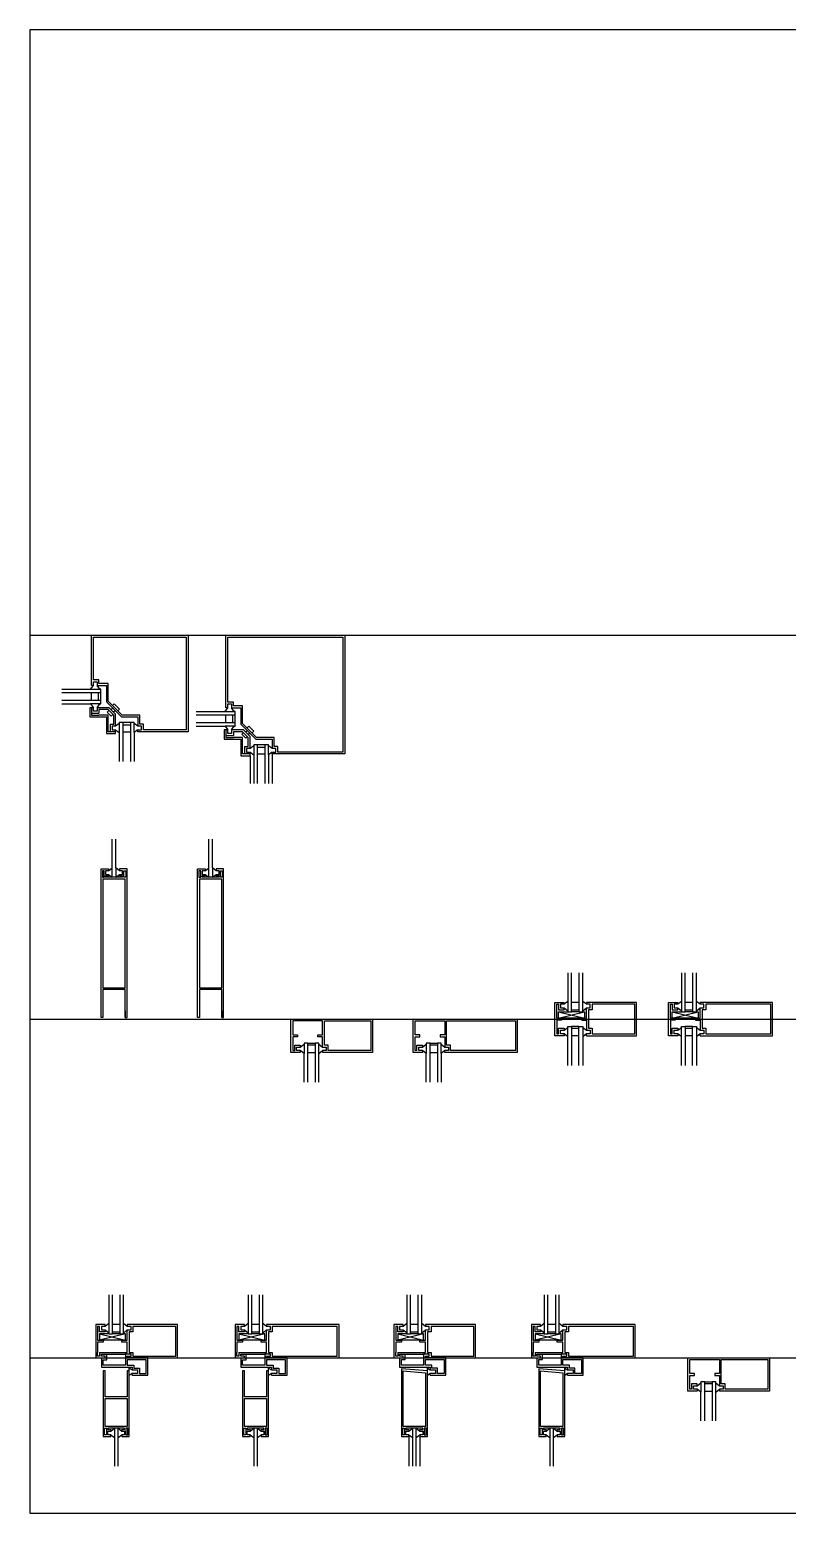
# Model space of a CAD drawing. Header units: inches. Extents: x 0 to 100, y 0 to 100.
# Drawn here: x 0 to 51.1, y 0 to 100 of the extents above; entities that cross this region are included whole.
import ezdxf

# ---------------------------------------------------------------- set-up
doc = ezdxf.new("R2010")
doc.units = ezdxf.units.IN
doc.header["$MEASUREMENT"] = 0
for name, color, linetype in [('FINE', 70, 'Continuous'), ('MED', 32, 'Continuous'), ('THIN', 151, 'Continuous')]:
    doc.layers.add(name, color=color, linetype=linetype)

# ---------------------------------------------------------------- blocks, each defined once
blk = doc.blocks.new('AecDtl_8412AH1')
at = {"layer": 'FINE'}
for p, q in [((0.25, 1.62), (2, 1.19)), ((2, 1.62), (0.25, 1.19))]:
    blk.add_line(p, q, dxfattribs=at)
at = {"layer": 'FINE', "linetype": 'Continuous'}
for p, q in [((1.12, 1.75), (1.62, 1.75)), ((1.62, 1.62), (1.12, 1.62)), ((2.44, -1.16), (2.44, -1.06))]:
    blk.add_line(p, q, dxfattribs=at)
for points in [[(1.12, 2.25), (1.12, 4.25)], [(1.62, 4.25), (1.62, 2.25)], [(0.87, 2.31), (0.87, 1.62), (1.12, 1.62), (1.12, 2.25)], [(1.62, 2.25), (1.12, 2.25)], [(1.62, 2.25), (1.62, 1.62), (1.87, 1.62), (1.87, 2.31)], [(0.25, 0.37), (2.12, 0.37), (2.12, 1.06), (1.75, 1.06), (1.75, 1.19), (0.5, 1.19), (0.5, 1.06), (0.12, 1.06), (0.12, 0.37)], [(1.75, 1.19), (2, 1.19), (2, 1.62), (1.88, 1.62)], [(2, 1.19), (2.12, 1.19), (2.12, 1.88)], [(0.37, 0), (0.62, 0), (0.62, 0.12), (0.37, 0.12), (0.37, 0.25), (0.75, 0.25)], [(3.5, 0), (2.12, 0), (2.12, 0.12), (2.38, 0.12), (2.38, 0.25), (2, 0.25)], [(2.25, -0.62), (2.44, -0.62), (2.44, -0.81)], [(2.25, -0.88), (2.25, -0.69), (2.44, -0.81), (2.81, -0.81), (2.81, -1.06), (2.44, -1.06), (2.25, -1.19)]]:
    blk.add_lwpolyline(points, dxfattribs=at)
at = {"layer": 'FINE'}
for points in [[(0.62, 1.88), (0.62, 1.75), (0.25, 1.75), (0.25, 2.12), (0.12, 2.12), (0.12, 1.19), (0.25, 1.19)], [(0.62, 2.12), (0.37, 2.12), (0.37, 1.88), (0.62, 1.88), (0.88, 1.69)], [(1.88, 1.69), (2.12, 1.88), (2.38, 1.88), (2.38, 2.12), (2.12, 2.12)], [(0.88, 1.62), (0.25, 1.62), (0.25, 1.19), (0.5, 1.19)], [(0.25, 0.37), (0.25, 0.12), (0.12, 0.12), (0.12, 0.37)], [(1.94, -4.84), (1.94, -4.75), (0.81, -4.75), (0.81, -4.84)], [(1, -5.19), (0.81, -5.19), (0.81, -4.94), (1, -4.94), (1.25, -4.75)], [(0.81, -4.84), (1, -4.84), (1, -4.94)], [(1.5, -5.38), (1.5, -4.75), (1.25, -4.75), (1.25, -5.38)], [(1.5, -4.75), (1.75, -4.94), (1.94, -4.94), (1.94, -5.19), (1.75, -5.19)], [(1.75, -4.94), (1.75, -4.84), (1.94, -4.84)]]:
    blk.add_lwpolyline(points, dxfattribs=at)
for points in [[(2.5, 2.12), (2.5, 1.75), (2.25, 1.75), (2.25, 0.37), (2.5, 0.37), (2.5, 0.12), (5.38, 0.12), (5.38, 2.12)], [(2.12, -2.75), (2.12, -4.62), (0.62, -4.62), (0.62, -2.75)], [(0.59, -4.75), (0.72, -4.75), (0.72, -5.19), (0.59, -5.19)], [(2.16, -4.75), (2.03, -4.75), (2.03, -5.19), (2.16, -5.19)]]:
    blk.add_lwpolyline(points, close=True, dxfattribs=at)
at = {"layer": 'FINE', "linetype": 'Continuous'}
for points in [[(0.5, -0.13), (0.75, -0.13), (0.75, 0.25), (2, 0.25), (2, -0.5), (0.5, -0.5)], [(2.12, -0.13), (2.12, -0.5), (2.56, -0.5), (2.56, -0.69), (2.94, -0.69), (2.94, -1.06), (3.38, -1.06), (3.38, -0.13)]]:
    blk.add_lwpolyline(points, close=True, dxfattribs=at)
at = {"layer": 'MED', "linetype": 'Continuous'}
for p, q in [((0.87, 4.25), (0.87, 2.31)), ((1.87, 2.31), (1.87, 4.25)), ((0.87, 2.31), (0.62, 2.12)), ((0.62, 2.12), (0.62, 2.25)), ((2.12, 2.12), (1.87, 2.31)), ((2.12, 2.25), (2.12, 2.12))]:
    blk.add_line(p, q, dxfattribs=at)
for points in [[(0.62, 2.25), (0, 2.25), (0, 0), (0.37, 0), (0.37, -0.62), (2.25, -0.62)], [(2.44, -1.16), (3.5, -1.16), (3.5, 0), (5.5, 0), (5.5, 2.25), (2.12, 2.25)]]:
    blk.add_lwpolyline(points, dxfattribs=at)
at = {"layer": 'MED'}
blk.add_lwpolyline([(1.5, -7.31), (1.5, -5.38), (1.75, -5.19), (1.75, -5.31), (2.25, -5.31), (2.25, -0.88), (2.12, -0.88), (2.12, -2.62), (0.62, -2.62), (0.62, -0.88), (0.5, -0.88), (0.5, -5.31), (1, -5.31), (1, -5.19), (1.25, -5.38), (1.25, -7.31)], dxfattribs=at)
blk = doc.blocks.new('AecDtl_8412AH2')
at = {"layer": 'FINE'}
for p, q in [((0.25, 1.62), (2, 1.19)), ((2, 1.62), (0.25, 1.19))]:
    blk.add_line(p, q, dxfattribs=at)
at = {"layer": 'FINE', "linetype": 'Continuous'}
for p, q in [((1.12, 1.75), (1.62, 1.75)), ((1.62, 1.62), (1.12, 1.62)), ((2.44, -1.16), (2.44, -1.06))]:
    blk.add_line(p, q, dxfattribs=at)
for points in [[(1.12, 2.25), (1.12, 4.25)], [(1.62, 4.25), (1.62, 2.25)], [(0.87, 2.31), (0.87, 1.62), (1.12, 1.62), (1.12, 2.25)], [(1.62, 2.25), (1.12, 2.25)], [(1.62, 2.25), (1.62, 1.62), (1.87, 1.62), (1.87, 2.31)], [(0.25, 0.37), (2.12, 0.37), (2.12, 1.06), (1.75, 1.06), (1.75, 1.19), (0.5, 1.19), (0.5, 1.06), (0.12, 1.06), (0.12, 0.37)], [(1.75, 1.19), (2, 1.19), (2, 1.62), (1.88, 1.62)], [(2, 1.19), (2.12, 1.19), (2.12, 1.88)], [(0.37, 0), (0.62, 0), (0.62, 0.12), (0.37, 0.12), (0.37, 0.25), (0.75, 0.25)], [(3.5, 0), (2.12, 0), (2.12, 0.12), (2.38, 0.12), (2.38, 0.25), (2, 0.25)], [(2.25, -0.62), (2.44, -0.62), (2.44, -0.81)], [(2.25, -0.88), (2.25, -0.69), (2.44, -0.81), (2.81, -0.81), (2.81, -1.06), (2.44, -1.06), (2.25, -1.19)]]:
    blk.add_lwpolyline(points, dxfattribs=at)
at = {"layer": 'FINE'}
for points in [[(0.62, 1.88), (0.62, 1.75), (0.25, 1.75), (0.25, 2.12), (0.12, 2.12), (0.12, 1.19), (0.25, 1.19)], [(0.62, 2.12), (0.37, 2.12), (0.37, 1.88), (0.62, 1.88), (0.88, 1.69)], [(1.88, 1.69), (2.12, 1.88), (2.38, 1.88), (2.38, 2.12), (2.12, 2.12)], [(0.88, 1.62), (0.25, 1.62), (0.25, 1.19), (0.5, 1.19)], [(0.25, 0.37), (0.25, 0.12), (0.12, 0.12), (0.12, 0.37)], [(1, -5.19), (0.81, -5.19), (0.81, -4.94), (1, -4.94), (1.25, -4.75)], [(1.25, -4.75), (0.81, -4.75), (0.81, -4.84)], [(0.81, -4.84), (1, -4.84), (1, -4.94)], [(1.5, -5.38), (1.5, -4.75), (1.25, -4.75), (1.25, -5.38)], [(1.5, -4.75), (1.75, -4.94), (1.94, -4.94), (1.94, -5.19), (1.75, -5.19)], [(1.94, -4.84), (1.94, -4.75), (1.5, -4.75)], [(1.75, -4.94), (1.75, -4.84), (1.94, -4.84)]]:
    blk.add_lwpolyline(points, dxfattribs=at)
for points in [[(2.5, 2.12), (2.5, 1.75), (2.25, 1.75), (2.25, 0.37), (2.5, 0.37), (2.5, 0.12), (6.88, 0.12), (6.88, 2.12)], [(0.59, -4.75), (0.72, -4.75), (0.72, -5.19), (0.59, -5.19)], [(2.16, -4.75), (2.03, -4.75), (2.03, -5.19), (2.16, -5.19)]]:
    blk.add_lwpolyline(points, close=True, dxfattribs=at)
at = {"layer": 'FINE', "linetype": 'Continuous'}
for points in [[(0.5, -0.13), (0.75, -0.13), (0.75, 0.25), (2, 0.25), (2, -0.5), (0.5, -0.5)], [(2.12, -0.13), (2.12, -0.5), (2.56, -0.5), (2.56, -0.69), (2.94, -0.69), (2.94, -1.06), (3.38, -1.06), (3.38, -0.13)]]:
    blk.add_lwpolyline(points, close=True, dxfattribs=at)
at = {"layer": 'MED', "linetype": 'Continuous'}
for p, q in [((0.87, 4.25), (0.87, 2.31)), ((1.87, 2.31), (1.87, 4.25)), ((0.87, 2.31), (0.62, 2.12)), ((0.62, 2.12), (0.62, 2.25)), ((2.12, 2.12), (1.87, 2.31)), ((2.12, 2.25), (2.12, 2.12))]:
    blk.add_line(p, q, dxfattribs=at)
for points in [[(0.62, 2.25), (0, 2.25), (0, 0), (0.37, 0), (0.37, -0.62), (2.25, -0.62)], [(2.44, -1.16), (3.5, -1.16), (3.5, 0), (7, 0), (7, 2.25), (2.12, 2.25)]]:
    blk.add_lwpolyline(points, dxfattribs=at)
at = {"layer": 'MED'}
blk.add_lwpolyline([(1.5, -7.31), (1.5, -5.38), (1.75, -5.19), (1.75, -5.31), (2.25, -5.31), (2.25, -0.88), (2.12, -0.88), (2.12, -2.62), (0.62, -2.62), (0.62, -0.88), (0.5, -0.88), (0.5, -5.31), (1, -5.31), (1, -5.19), (1.25, -5.38), (1.25, -7.31)], dxfattribs=at)
at = {"layer": 'THIN'}
blk.add_lwpolyline([(2.12, -2.75), (2.12, -4.62), (0.62, -4.62), (0.62, -2.75)], close=True, dxfattribs=at)
blk = doc.blocks.new('AecDtl_8412BJ1')
at = {"layer": 'FINE'}
for p, q in [((0.25, 1.62), (2, 1.19)), ((2, 1.62), (0.25, 1.19)), ((1, -5.31), (1, -7.31)), ((1.75, -5.31), (1.75, -7.31))]:
    blk.add_line(p, q, dxfattribs=at)
at = {"layer": 'FINE', "linetype": 'Continuous'}
for p, q in [((1.12, 1.75), (1.62, 1.75)), ((1.62, 1.62), (1.12, 1.62)), ((2.44, -1.16), (2.44, -1.06))]:
    blk.add_line(p, q, dxfattribs=at)
for points in [[(1.12, 2.25), (1.12, 4.25)], [(1.62, 4.25), (1.62, 2.25)], [(0.87, 2.31), (0.87, 1.62), (1.12, 1.62), (1.12, 2.25)], [(1.62, 2.25), (1.12, 2.25)], [(1.62, 2.25), (1.62, 1.62), (1.87, 1.62), (1.87, 2.31)], [(0.25, 0.37), (2.12, 0.37), (2.12, 1.06), (1.75, 1.06), (1.75, 1.19), (0.5, 1.19), (0.5, 1.06), (0.12, 1.06), (0.12, 0.37)], [(1.75, 1.19), (2, 1.19), (2, 1.62), (1.88, 1.62)], [(2, 1.19), (2.12, 1.19), (2.12, 1.88)], [(0.37, 0), (0.62, 0), (0.62, 0.12), (0.37, 0.12), (0.37, 0.25), (0.75, 0.25)], [(3.5, 0), (2.12, 0), (2.12, 0.12), (2.38, 0.12), (2.38, 0.25), (2, 0.25)], [(2.25, -0.62), (2.44, -0.62), (2.44, -0.81)], [(2.25, -0.88), (2.25, -0.69), (2.44, -0.81), (2.81, -0.81), (2.81, -1.06), (2.44, -1.06)], [(2.44, -1.06), (2.25, -1.19)]]:
    blk.add_lwpolyline(points, dxfattribs=at)
at = {"layer": 'FINE'}
for points in [[(0.62, 1.88), (0.62, 1.75), (0.25, 1.75), (0.25, 2.12), (0.12, 2.12), (0.12, 1.19), (0.25, 1.19)], [(0.62, 2.12), (0.37, 2.12), (0.37, 1.88), (0.62, 1.88), (0.88, 1.69)], [(1.88, 1.69), (2.12, 1.88), (2.38, 1.88), (2.38, 2.12), (2.12, 2.12)], [(0.88, 1.62), (0.25, 1.62), (0.25, 1.19), (0.5, 1.19)], [(0.25, 0.37), (0.25, 0.12), (0.12, 0.12), (0.12, 0.37)], [(1.94, -4.84), (1.94, -4.75), (0.81, -4.75), (0.81, -4.84)], [(1, -5.19), (0.81, -5.19), (0.81, -4.94), (1, -4.94), (1.25, -4.75)], [(0.81, -4.84), (1, -4.84), (1, -4.94)], [(1.5, -5.38), (1.5, -4.75), (1.25, -4.75), (1.25, -5.38)], [(1.5, -4.75), (1.75, -4.94), (1.94, -4.94), (1.94, -5.19), (1.75, -5.19)], [(1.75, -4.94), (1.75, -4.84), (1.94, -4.84)]]:
    blk.add_lwpolyline(points, dxfattribs=at)
for points in [[(5.38, 0.12), (5.38, 2.12), (2.5, 2.12), (2.5, 1.75), (2.25, 1.75), (2.25, 0.37), (2.5, 0.37), (2.5, 0.12)], [(2.12, -1), (2.12, -4.62), (0.62, -4.62), (0.62, -0.88)], [(0.59, -4.75), (0.72, -4.75), (0.72, -5.19), (0.59, -5.19)], [(2.16, -4.75), (2.03, -4.75), (2.03, -5.19), (2.16, -5.19)]]:
    blk.add_lwpolyline(points, close=True, dxfattribs=at)
at = {"layer": 'FINE', "linetype": 'Continuous'}
for points in [[(2, -0.5), (0.5, -0.5), (0.5, -0.12), (0.75, -0.12), (0.75, 0.25), (2, 0.25)], [(2.56, -0.69), (2.56, -0.5), (2.12, -0.5), (2.12, -0.12), (3.38, -0.12), (3.38, -1.06), (2.94, -1.06), (2.94, -0.69)]]:
    blk.add_lwpolyline(points, close=True, dxfattribs=at)
at = {"layer": 'MED', "linetype": 'Continuous'}
for p, q in [((0.87, 4.25), (0.87, 2.31)), ((1.87, 2.31), (1.87, 4.25)), ((0.87, 2.31), (0.62, 2.12)), ((0.62, 2.12), (0.62, 2.25)), ((2.12, 2.12), (1.87, 2.31)), ((2.12, 2.25), (2.12, 2.12))]:
    blk.add_line(p, q, dxfattribs=at)
for points in [[(0.62, 2.25), (0, 2.25), (0, 0), (0.37, 0), (0.37, -0.62), (2.25, -0.62)], [(2.44, -1.16), (3.5, -1.16), (3.5, 0), (5.5, 0), (5.5, 2.25), (2.12, 2.25)]]:
    blk.add_lwpolyline(points, dxfattribs=at)
at = {"layer": 'MED'}
blk.add_lwpolyline([(1.5, -7.31), (1.5, -5.38), (1.75, -5.19), (1.75, -5.31), (2.25, -5.31), (2.25, -0.88), (0.5, -0.75), (0.5, -5.31), (1, -5.31), (1, -5.19), (1.25, -5.38), (1.25, -7.31)], dxfattribs=at)
blk = doc.blocks.new('AecDtl_8412BJ2')
at = {"layer": 'FINE', "linetype": 'Continuous'}
for p, q in [((1.12, 2.25), (1.12, 4.25)), ((1.62, 4.25), (1.62, 2.25)), ((1.62, 2.25), (1.12, 2.25)), ((1.12, 1.75), (1.62, 1.75)), ((1.62, 1.62), (1.12, 1.62)), ((2.44, -1.16), (2.44, -1.06))]:
    blk.add_line(p, q, dxfattribs=at)
at = {"layer": 'FINE'}
for p, q in [((0.25, 1.62), (2, 1.19)), ((2, 1.62), (0.25, 1.19))]:
    blk.add_line(p, q, dxfattribs=at)
for points in [[(0.62, 1.88), (0.62, 1.75), (0.25, 1.75), (0.25, 2.12), (0.12, 2.12), (0.12, 1.19), (0.25, 1.19)], [(0.62, 2.12), (0.37, 2.12), (0.37, 1.88), (0.62, 1.88), (0.88, 1.69)], [(1.88, 1.69), (2.12, 1.88), (2.38, 1.88), (2.38, 2.12), (2.12, 2.12)], [(0.88, 1.62), (0.25, 1.62), (0.25, 1.19), (0.5, 1.19)], [(0.25, 0.37), (0.25, 0.12), (0.12, 0.12), (0.12, 0.37)], [(1.94, -4.84), (1.94, -4.75), (0.81, -4.75), (0.81, -4.84)], [(1, -5.19), (0.81, -5.19), (0.81, -4.94), (1, -4.94), (1.25, -4.75)], [(0.81, -4.84), (1, -4.84), (1, -4.94)], [(1.5, -5.38), (1.5, -4.75), (1.25, -4.75), (1.25, -5.38)], [(1.5, -4.75), (1.75, -4.94), (1.94, -4.94), (1.94, -5.19), (1.75, -5.19)], [(1.75, -4.94), (1.75, -4.84), (1.94, -4.84)]]:
    blk.add_lwpolyline(points, dxfattribs=at)
at = {"layer": 'FINE', "linetype": 'Continuous'}
for points in [[(0.87, 2.31), (0.87, 1.62), (1.12, 1.62), (1.12, 2.25)], [(1.62, 2.25), (1.62, 1.62), (1.87, 1.62), (1.87, 2.31)], [(0.25, 0.37), (2.12, 0.37), (2.12, 1.06), (1.75, 1.06), (1.75, 1.19), (0.5, 1.19), (0.5, 1.06), (0.12, 1.06), (0.12, 0.37)], [(1.75, 1.19), (2, 1.19), (2, 1.62), (1.88, 1.62)], [(2, 1.19), (2.12, 1.19), (2.12, 1.88)], [(0.37, 0), (0.62, 0), (0.62, 0.12), (0.37, 0.12), (0.37, 0.25), (0.75, 0.25)], [(3.5, 0), (2.12, 0), (2.12, 0.12), (2.38, 0.12), (2.38, 0.25), (2, 0.25)], [(2.25, -0.62), (2.44, -0.62), (2.44, -0.81)], [(2.25, -0.88), (2.25, -0.69), (2.44, -0.81), (2.81, -0.81), (2.81, -1.06), (2.44, -1.06), (2.25, -1.19)]]:
    blk.add_lwpolyline(points, dxfattribs=at)
at = {"layer": 'FINE'}
for points in [[(6.88, 0.12), (6.88, 2.12), (2.5, 2.12), (2.5, 1.75), (2.25, 1.75), (2.25, 0.37), (2.5, 0.37), (2.5, 0.12)], [(2.12, -1), (2.12, -4.62), (0.62, -4.62), (0.62, -0.88)], [(0.59, -4.75), (0.72, -4.75), (0.72, -5.19), (0.59, -5.19)], [(2.16, -4.75), (2.03, -4.75), (2.03, -5.19), (2.16, -5.19)]]:
    blk.add_lwpolyline(points, close=True, dxfattribs=at)
at = {"layer": 'FINE', "linetype": 'Continuous'}
for points in [[(2, -0.5), (0.5, -0.5), (0.5, -0.12), (0.75, -0.12), (0.75, 0.25), (2, 0.25)], [(2.56, -0.69), (2.56, -0.5), (2.12, -0.5), (2.12, -0.12), (3.38, -0.12), (3.38, -1.06), (2.94, -1.06), (2.94, -0.69)]]:
    blk.add_lwpolyline(points, close=True, dxfattribs=at)
at = {"layer": 'MED', "linetype": 'Continuous'}
for p, q in [((0.87, 4.25), (0.87, 2.31)), ((1.87, 2.31), (1.87, 4.25)), ((0.87, 2.31), (0.62, 2.12)), ((0.62, 2.12), (0.62, 2.25)), ((2.12, 2.12), (1.87, 2.31)), ((2.12, 2.25), (2.12, 2.12))]:
    blk.add_line(p, q, dxfattribs=at)
for points in [[(0.62, 2.25), (0, 2.25), (0, 0), (0.37, 0), (0.37, -0.62), (2.25, -0.62)], [(2.44, -1.16), (3.5, -1.16), (3.5, 0), (7, 0), (7, 2.25), (2.12, 2.25)]]:
    blk.add_lwpolyline(points, dxfattribs=at)
at = {"layer": 'MED'}
blk.add_lwpolyline([(1.5, -7.31), (1.5, -5.38), (1.75, -5.19), (1.75, -5.31), (2.25, -5.31), (2.25, -0.88), (0.5, -0.75), (0.5, -5.31), (1, -5.31), (1, -5.19), (1.25, -5.38), (1.25, -7.31)], dxfattribs=at)
blk = doc.blocks.new('AecDtl_8412CJ1')
at = {"layer": 'FINE', "linetype": 'Continuous'}
for p, q in [((1.13, -1.62), (1.63, -1.62)), ((1.63, -1.75), (1.13, -1.75)), ((1.13, -4.25), (1.13, -2.25)), ((1.13, -2.25), (1.63, -2.25)), ((1.63, -2.25), (1.63, -4.25))]:
    blk.add_line(p, q, dxfattribs=at)
for points in [[(0.63, -1.88), (0.63, -1.75), (0.25, -1.75), (0.25, -2.12), (0.12, -2.12), (0.12, -1.19), (0.44, -1.19), (0.44, -1.06), (0.12, -1.06), (0.12, -0.12), (2.12, -0.12), (2.12, -1.06), (1.81, -1.06), (1.81, -1.19), (2.12, -1.19), (2.12, -1.88)], [(1.13, -2.25), (1.13, -1.62), (0.88, -1.62), (0.88, -2.31)], [(1.88, -2.31), (1.88, -1.62), (1.63, -1.62), (1.63, -2.25)]]:
    blk.add_lwpolyline(points, dxfattribs=at)
at = {"layer": 'FINE'}
blk.add_lwpolyline([(5.38, -0.12), (5.38, -2.12), (2.5, -2.12), (2.5, -1.75), (2.25, -1.75), (2.25, -0.12)], close=True, dxfattribs=at)
for points in [[(0.63, -2.12), (0.38, -2.12), (0.38, -1.88), (0.63, -1.88), (0.88, -1.69)], [(1.88, -1.69), (2.12, -1.88), (2.38, -1.88), (2.38, -2.12), (2.12, -2.12)]]:
    blk.add_lwpolyline(points, dxfattribs=at)
at = {"layer": 'MED', "linetype": 'Continuous'}
for p, q in [((1.88, -2.31), (2.13, -2.12)), ((1.88, -4.25), (1.88, -2.31)), ((2.13, -2.12), (2.13, -2.25))]:
    blk.add_line(p, q, dxfattribs=at)
blk.add_lwpolyline([(0.88, -4.25), (0.88, -2.31), (0.63, -2.12), (0.63, -2.25), (0, -2.25), (0, 0), (1, 0), (5.5, 0), (5.5, 0), (5.5, -2.25), (2.12, -2.25)], dxfattribs=at)
blk = doc.blocks.new('AecDtl_8412FC1')
at = {"layer": 'FINE'}
for points in [[(0.59, 9.56), (0.72, 9.56), (0.72, 10), (0.59, 10)], [(2.16, 9.56), (2.03, 9.56), (2.03, 10), (2.16, 10)], [(2.12, 2.12), (2.12, 9.44), (0.62, 9.44), (0.62, 2.12)]]:
    blk.add_lwpolyline(points, close=True, dxfattribs=at)
for points in [[(1, 10), (0.81, 10), (0.81, 9.75), (1, 9.75), (1.25, 9.56)], [(1.5, 9.56), (1.75, 9.75), (1.94, 9.75), (1.94, 10), (1.75, 10)], [(1.25, 9.56), (0.81, 9.56), (0.81, 9.66), (1, 9.66), (1, 9.75)], [(1.75, 9.75), (1.75, 9.66), (1.94, 9.66), (1.94, 9.56), (1.5, 9.56)]]:
    blk.add_lwpolyline(points, dxfattribs=at)
at = {"layer": 'MED'}
for points in [[(2.12, 0.56), (2.12, 0.12), (2.12, 2), (0.62, 2), (0.62, 0.12), (0.5, 0.12), (0.5, 10.12), (1, 10.12), (1, 10), (1.25, 10.19), (1.25, 12.12)], [(2.12, 0.12), (2.25, 0.12), (2.25, 10.12), (1.75, 10.12), (1.75, 10), (1.5, 10.19), (1.5, 12.12)], [(1.5, 10.19), (1.5, 9.56), (1.25, 9.56), (1.25, 10.19)]]:
    blk.add_lwpolyline(points, dxfattribs=at)
blk = doc.blocks.new('AecDtl_8412FC2')
at = {"layer": 'FINE'}
for points in [[(0.59, 9.56), (0.72, 9.56), (0.72, 10), (0.59, 10)], [(2.16, 9.56), (2.03, 9.56), (2.03, 10), (2.16, 10)], [(2.12, 2.12), (2.12, 9.44), (0.62, 9.44), (0.62, 2.12)]]:
    blk.add_lwpolyline(points, close=True, dxfattribs=at)
for points in [[(1, 10), (0.81, 10), (0.81, 9.75), (1, 9.75), (1.25, 9.56)], [(1.5, 10.19), (1.5, 9.56), (1.25, 9.56), (1.25, 10.19)], [(1.5, 9.56), (1.75, 9.75), (1.94, 9.75), (1.94, 10), (1.75, 10)], [(1.25, 9.56), (0.81, 9.56), (0.81, 9.66), (1, 9.66), (1, 9.75)], [(1.75, 9.75), (1.75, 9.66), (1.94, 9.66), (1.94, 9.56), (1.5, 9.56)]]:
    blk.add_lwpolyline(points, dxfattribs=at)
at = {"layer": 'MED'}
for points in [[(2.12, 0.56), (2.12, 0.12), (2.12, 2), (0.62, 2), (0.62, 0.12), (0.5, 0.12), (0.5, 10.12), (1, 10.12), (1, 10), (1.25, 10.19), (1.25, 12.12)], [(2.12, 0.12), (2.25, 0.12), (2.25, 10.12), (1.75, 10.12), (1.75, 10), (1.5, 10.19), (1.5, 12.12)]]:
    blk.add_lwpolyline(points, dxfattribs=at)
blk = doc.blocks.new('AecDtl_8412HH1')
at = {"layer": 'FINE', "linetype": 'Continuous'}
for p, q in [((1.13, -1.62), (1.63, -1.62)), ((1.63, -1.75), (1.13, -1.75)), ((1.13, -4.25), (1.13, -2.25)), ((1.13, -2.25), (1.63, -2.25)), ((1.63, -2.25), (1.63, -4.25))]:
    blk.add_line(p, q, dxfattribs=at)
at = {"layer": 'FINE'}
for points in [[(2.12, -1.88), (2.12, -1.19), (1.81, -1.19), (1.81, -1.06), (2.12, -1.06), (2.12, -0.12), (0.12, -0.12), (0.12, -1.06), (0.44, -1.06), (0.44, -1.19), (0.12, -1.19), (0.12, -1.75), (0.12, -2.12), (0.25, -2.12)], [(0.25, -1.75), (0.63, -1.75), (0.63, -1.88)], [(0.25, -2.12), (0.25, -1.75)], [(0.63, -2.12), (0.38, -2.12), (0.38, -1.88), (0.63, -1.88), (0.88, -1.69)], [(1.88, -1.69), (2.12, -1.88), (2.38, -1.88), (2.38, -2.12), (2.12, -2.12)]]:
    blk.add_lwpolyline(points, dxfattribs=at)
blk.add_lwpolyline([(5.38, -0.12), (5.38, -2.12), (2.5, -2.12), (2.5, -1.75), (2.25, -1.75), (2.25, -0.12)], close=True, dxfattribs=at)
at = {"layer": 'FINE', "linetype": 'Continuous'}
for points in [[(1.13, -2.25), (1.13, -1.62), (0.88, -1.62), (0.88, -2.31)], [(1.88, -2.31), (1.88, -1.62), (1.63, -1.62), (1.63, -2.25)]]:
    blk.add_lwpolyline(points, dxfattribs=at)
at = {"layer": 'MED', "linetype": 'Continuous'}
for p, q in [((1.88, -2.31), (2.13, -2.12)), ((1.88, -4.25), (1.88, -2.31)), ((2.13, -2.12), (2.13, -2.25))]:
    blk.add_line(p, q, dxfattribs=at)
blk.add_lwpolyline([(0.88, -4.25), (0.88, -2.31), (0.63, -2.12), (0.63, -2.25), (0, -2.25), (0, 0), (1, 0), (5.5, 0), (5.5, 0), (5.5, -2.25), (2.12, -2.25)], dxfattribs=at)
blk = doc.blocks.new('AecDtl_8412HH2')
at = {"layer": 'FINE', "linetype": 'Continuous'}
for p, q in [((1.13, -1.62), (1.63, -1.62)), ((1.63, -1.75), (1.13, -1.75)), ((1.13, -4.25), (1.13, -2.25)), ((1.13, -2.25), (1.63, -2.25)), ((1.63, -2.25), (1.63, -4.25))]:
    blk.add_line(p, q, dxfattribs=at)
for points in [[(0.25, -2.12), (0.12, -2.12), (0.12, -1.75), (0.12, -1.19), (0.44, -1.19), (0.44, -1.06), (0.12, -1.06), (0.12, -0.12), (2.12, -0.12), (2.12, -1.06), (1.81, -1.06), (1.81, -1.19), (2.12, -1.19), (2.12, -1.88)], [(1.13, -2.25), (1.13, -1.62), (0.88, -1.62), (0.88, -2.31)], [(1.88, -2.31), (1.88, -1.62), (1.63, -1.62), (1.63, -2.25)]]:
    blk.add_lwpolyline(points, dxfattribs=at)
at = {"layer": 'FINE'}
blk.add_lwpolyline([(6.88, -0.12), (6.88, -2.12), (2.5, -2.12), (2.5, -1.75), (2.25, -1.75), (2.25, -0.12)], close=True, dxfattribs=at)
for points in [[(0.25, -2.12), (0.25, -1.75), (0.63, -1.75), (0.63, -1.88)], [(0.63, -2.12), (0.38, -2.12), (0.38, -1.88), (0.63, -1.88), (0.88, -1.69)], [(1.88, -1.69), (2.12, -1.88), (2.38, -1.88), (2.38, -2.12), (2.12, -2.12)]]:
    blk.add_lwpolyline(points, dxfattribs=at)
at = {"layer": 'MED', "linetype": 'Continuous'}
blk.add_lwpolyline([(0.88, -4.25), (0.88, -2.31), (0.63, -2.12), (0.63, -2.25), (0, -2.25), (0, 0), (0.7, 0), (7, 0), (7, 0), (7, -2.25), (2.13, -2.25), (2.13, -2.12), (1.88, -2.31), (1.88, -4.25)], dxfattribs=at)
blk = doc.blocks.new('AecDtl_8412KC1')
at = {"layer": 'FINE', "linetype": 'Continuous'}
for p, q in [((1.12, 1.12), (1.12, 3.12)), ((1.62, 3.12), (1.62, 1.12)), ((1.62, 1.12), (1.12, 1.12)), ((0.25, 0.06), (2, 0.5)), ((0.25, 0.5), (2, 0.06)), ((1.12, 0.62), (1.62, 0.62)), ((1.62, 0.5), (1.12, 0.5)), ((1.62, -0.5), (1.12, -0.5)), ((1.12, -0.62), (1.62, -0.62)), ((1.62, -1.13), (1.12, -1.13)), ((1.12, -1.13), (1.12, -3.12)), ((1.62, -3.12), (1.62, -1.13))]:
    blk.add_line(p, q, dxfattribs=at)
at = {"layer": 'FINE'}
for points in [[(0.25, 0.06), (0.12, 0.06), (0.12, 1), (0.25, 1)], [(0.25, 1), (0.25, 0.62), (0.62, 0.62), (0.62, 0.75)], [(0.62, 1), (0.38, 1), (0.38, 0.75), (0.62, 0.75), (0.87, 0.56)], [(1.88, 0.56), (2.12, 0.75), (2.38, 0.75), (2.38, 1), (2.12, 1)], [(2, 0.06), (2.12, 0.06), (2.12, 0.75)], [(0.62, -1), (0.38, -1), (0.38, -0.75), (0.62, -0.75), (0.87, -0.56)], [(1.88, -0.56), (2.12, -0.75), (2.38, -0.75), (2.38, -1), (2.12, -1)]]:
    blk.add_lwpolyline(points, dxfattribs=at)
at = {"layer": 'FINE', "linetype": 'Continuous'}
for points in [[(0.87, 1.19), (0.87, 0.5), (1.12, 0.5), (1.12, 1.12)], [(1.62, 1.12), (1.62, 0.5), (1.87, 0.5), (1.87, 1.19)], [(0.44, 0.06), (0.44, -0.06), (0.12, -0.06), (0.12, -0.62), (0.12, -1), (0.25, -1)], [(1.88, 0.5), (2, 0.5), (2, 0.06), (0.25, 0.06), (0.25, 0.5), (0.87, 0.5)], [(1.81, 0.06), (1.81, -0.06), (2.12, -0.06), (2.12, -0.75)], [(0.25, -1), (0.25, -0.62), (0.62, -0.62), (0.62, -0.75)], [(0.87, -1.19), (0.87, -0.5), (1.12, -0.5), (1.12, -1.13)], [(1.62, -1.13), (1.62, -0.5), (1.87, -0.5), (1.87, -1.19)]]:
    blk.add_lwpolyline(points, dxfattribs=at)
at = {"layer": 'FINE'}
blk.add_lwpolyline([(2.5, -0.62), (2.5, -1), (5.38, -1), (5.38, 1), (2.5, 1), (2.5, 0.62), (2.25, 0.62), (2.25, -0.62)], close=True, dxfattribs=at)
at = {"layer": 'MED', "linetype": 'Continuous'}
for p, q in [((0.87, 3.12), (0.87, 1.19)), ((1.87, 1.19), (1.87, 3.12)), ((0.87, 1.19), (0.62, 1)), ((0.62, 1), (0.62, 1.12)), ((2.12, 1), (1.87, 1.19)), ((2.12, 1.12), (2.12, 1)), ((0.62, -1), (0.62, -1.13)), ((0.87, -1.19), (0.62, -1)), ((2.12, -1), (1.87, -1.19)), ((2.12, -1.13), (2.12, -1)), ((0.87, -3.12), (0.87, -1.19)), ((1.87, -1.19), (1.87, -3.12)), ((5.5, -1.13), (5.5, -1.13))]:
    blk.add_line(p, q, dxfattribs=at)
for points in [[(0.62, -1.13), (0, -1.13), (0, 1.12), (0.62, 1.12)], [(2.12, -1.13), (5.5, -1.13), (5.5, 1.12), (2.12, 1.12)]]:
    blk.add_lwpolyline(points, dxfattribs=at)
blk = doc.blocks.new('AecDtl_8412KC2')
at = {"layer": 'FINE', "linetype": 'Continuous'}
for p, q in [((1.12, 1.12), (1.12, 3.12)), ((1.62, 3.12), (1.62, 1.12)), ((1.62, 1.12), (1.12, 1.12)), ((0.25, 0.06), (2, 0.5)), ((0.25, 0.5), (2, 0.06)), ((1.12, 0.62), (1.62, 0.62)), ((1.62, 0.5), (1.12, 0.5)), ((1.62, -0.5), (1.12, -0.5)), ((1.12, -0.62), (1.62, -0.62)), ((1.62, -1.13), (1.12, -1.13)), ((1.12, -1.13), (1.12, -3.12)), ((1.62, -3.12), (1.62, -1.13))]:
    blk.add_line(p, q, dxfattribs=at)
at = {"layer": 'FINE'}
for points in [[(0.25, 0.06), (0.12, 0.06), (0.12, 1), (0.25, 1)], [(0.25, 1), (0.25, 0.62), (0.62, 0.62), (0.62, 0.75)], [(0.62, 1), (0.38, 1), (0.38, 0.75), (0.62, 0.75), (0.87, 0.56)], [(1.88, 0.56), (2.12, 0.75), (2.38, 0.75), (2.38, 1), (2.12, 1)], [(2, 0.06), (2.12, 0.06), (2.12, 0.75)], [(0.62, -1), (0.38, -1), (0.38, -0.75), (0.62, -0.75), (0.87, -0.56)], [(1.88, -0.56), (2.12, -0.75), (2.38, -0.75), (2.38, -1), (2.12, -1)]]:
    blk.add_lwpolyline(points, dxfattribs=at)
at = {"layer": 'FINE', "linetype": 'Continuous'}
for points in [[(0.87, 1.19), (0.87, 0.5), (1.12, 0.5), (1.12, 1.12)], [(1.62, 1.12), (1.62, 0.5), (1.87, 0.5), (1.87, 1.19)], [(0.44, 0.06), (0.44, -0.06), (0.12, -0.06), (0.12, -0.62), (0.12, -1), (0.25, -1)], [(1.88, 0.5), (2, 0.5), (2, 0.06), (0.25, 0.06), (0.25, 0.5), (0.87, 0.5)], [(1.81, 0.06), (1.81, -0.06), (2.12, -0.06), (2.12, -0.75)], [(0.25, -1), (0.25, -0.62), (0.62, -0.62), (0.62, -0.75)], [(0.87, -1.19), (0.87, -0.5), (1.12, -0.5), (1.12, -1.13)], [(1.62, -1.13), (1.62, -0.5), (1.87, -0.5), (1.87, -1.19)]]:
    blk.add_lwpolyline(points, dxfattribs=at)
at = {"layer": 'FINE'}
blk.add_lwpolyline([(2.5, -0.62), (2.5, -1), (6.88, -1), (6.88, 1), (2.5, 1), (2.5, 0.62), (2.25, 0.62), (2.25, -0.62)], close=True, dxfattribs=at)
at = {"layer": 'MED', "linetype": 'Continuous'}
for p, q in [((0.87, 3.12), (0.87, 1.19)), ((1.87, 1.19), (1.87, 3.12)), ((0.87, 1.19), (0.62, 1)), ((0.62, 1), (0.62, 1.12)), ((2.12, 1), (1.87, 1.19)), ((2.12, 1.12), (2.12, 1)), ((0.62, -1), (0.62, -1.13)), ((0.87, -1.19), (0.62, -1)), ((2.12, -1), (1.87, -1.19)), ((2.12, -1.13), (2.12, -1)), ((0.87, -3.12), (0.87, -1.19)), ((1.87, -1.19), (1.87, -3.12)), ((7, -1.13), (7, -1.13))]:
    blk.add_line(p, q, dxfattribs=at)
for points in [[(0.62, -1.13), (0, -1.13), (0, 1.12), (0.62, 1.12)], [(2.12, -1.13), (7, -1.13), (7, 1.12), (2.12, 1.12)]]:
    blk.add_lwpolyline(points, dxfattribs=at)
blk = doc.blocks.new('AecDtl_8412PC1')
at = {"layer": 'FINE', "linetype": 'Continuous'}
for p, q in [((-5.88, -3.88), (-8.5, -3.88)), ((-6.5, -4.38), (-6.5, -3.88)), ((-6.06, -3.88), (-6.06, -4.38)), ((-8.5, -4.38), (-5.88, -4.38)), ((-6.5, -4.88), (-6.5, -5.25)), ((-5.19, -5.01), (-5.08, -4.91)), ((-6.5, -5.25), (-6, -5.25)), ((-6.5, -5.25), (-6.5, -5.38)), ((-6.5, -5.38), (-6, -5.38)), ((-5.38, -6.5), (-5.38, -6)), ((-5.25, -6), (-5.25, -6.5)), ((-4.91, -5.08), (-5.01, -5.19)), ((-4.38, -8.5), (-4.38, -5.88)), ((-3.88, -5.88), (-3.88, -8.5)), ((-5.25, -6.5), (-5.38, -6.5)), ((-4.88, -6.5), (-5.25, -6.5)), ((-3.88, -6.06), (-4.38, -6.06)), ((-4.38, -6.5), (-3.88, -6.5))]:
    blk.add_line(p, q, dxfattribs=at)
at = {"layer": 'FINE'}
blk.add_line((-3, -6.12), (-3, -6.12), dxfattribs=at)
at = {"layer": 'FINE', "linetype": 'Continuous'}
for points in [[(-6.38, -3), (-6.38, -0.12), (-0.12, -0.12), (-0.12, -6.38), (-3, -6.38)], [(-3, -6.38), (-3, -6), (-3.25, -6), (-3.25, -5.38), (-4.44, -5.38), (-5.38, -4.44), (-5.38, -3.25), (-6, -3.25), (-6, -3), (-6.38, -3)], [(-5.94, -3.63), (-6.12, -3.38), (-5.5, -3.38), (-5.5, -4.49), (-4.49, -5.5), (-3.38, -5.5), (-3.38, -6.12), (-3.63, -5.94), (-3.63, -5.88), (-3.88, -5.88), (-4.38, -5.88), (-4.63, -5.88), (-4.63, -5.94), (-4.88, -6.12)], [(-6.12, -4.88), (-5.94, -4.63), (-5.88, -4.63), (-5.88, -4.38), (-5.88, -3.88), (-5.88, -3.63)], [(-4.88, -6.12), (-4.88, -5.32), (-5.32, -4.88), (-6.12, -4.88)], [(-5.25, -6), (-5, -6), (-5, -5.38), (-5.38, -5), (-6, -5), (-6, -5.25)], [(-5.08, -4.73), (-4.97, -4.62), (-4.62, -4.97), (-4.73, -5.08)], [(-5.38, -6), (-5.38, -5.38), (-6, -5.38)], [(-5.32, -5.05), (-5.44, -5.17), (-5.17, -5.44), (-5.05, -5.32)]]:
    blk.add_lwpolyline(points, dxfattribs=at)
at = {"layer": 'FINE'}
for points in [[(-6.38, -3.38), (-6.38, -3.13), (-6.12, -3.13), (-6.12, -3.38)], [(-6.12, -4.88), (-6.12, -5.12), (-6.38, -5.12), (-6.38, -4.88)], [(-4.88, -6.12), (-5.12, -6.12), (-5.12, -6.38), (-4.88, -6.38)], [(-3.38, -6.38), (-3.13, -6.38), (-3.13, -6.12), (-3.38, -6.12)]]:
    blk.add_lwpolyline(points, dxfattribs=at)
at = {"layer": 'MED', "linetype": 'Continuous'}
for p, q in [((-6.56, -3.63), (-5.94, -3.63)), ((-5.88, -3.63), (-5.94, -3.63)), ((-5.94, -4.63), (-6.56, -4.63)), ((-4.63, -5.94), (-4.63, -6.56)), ((-3.63, -6.56), (-3.63, -5.94))]:
    blk.add_line(p, q, dxfattribs=at)
for points in [[(-8.5, -3.63), (-6.56, -3.63), (-6.38, -3.38), (-6.5, -3.38), (-6.5, 0), (0, 0), (0, -6.5), (-3.38, -6.5), (-3.38, -6.38), (-3.63, -6.56), (-3.63, -8.5)], [(-8.5, -4.63), (-6.56, -4.63), (-6.38, -4.88), (-6.5, -4.88), (-6.62, -4.88), (-6.62, -5.5), (-5.5, -5.5), (-5.5, -6.62), (-4.88, -6.62), (-4.88, -6.5), (-4.88, -6.38), (-4.63, -6.56), (-4.63, -8.5)]]:
    blk.add_lwpolyline(points, dxfattribs=at)
blk = doc.blocks.new('AecDtl_8412PC2')
at = {"layer": 'FINE', "linetype": 'Continuous'}
for p, q in [((-7.38, -5.38), (-10, -5.38)), ((-10, -5.88), (-7.38, -5.88)), ((-8, -5.88), (-8, -5.38)), ((-7.56, -5.38), (-7.56, -5.88)), ((-8, -6.38), (-8, -6.75)), ((-8, -6.75), (-7.5, -6.75)), ((-8, -6.75), (-8, -6.88)), ((-8, -6.88), (-7.5, -6.88)), ((-6.69, -6.51), (-6.58, -6.41)), ((-6.41, -6.58), (-6.51, -6.69)), ((-6.88, -8), (-6.88, -7.5)), ((-6.75, -8), (-6.88, -8)), ((-6.75, -7.5), (-6.75, -8)), ((-6.38, -8), (-6.75, -8)), ((-5.88, -10), (-5.88, -7.38)), ((-5.38, -7.56), (-5.88, -7.56)), ((-5.88, -8), (-5.38, -8)), ((-5.38, -7.38), (-5.38, -10))]:
    blk.add_line(p, q, dxfattribs=at)
at = {"layer": 'FINE'}
for p, q in [((-4.88, -8), (-4.88, -10)), ((-4.5, -7.62), (-4.5, -7.62)), ((-6.37, -8.12), (-6.37, -10))]:
    blk.add_line(p, q, dxfattribs=at)
at = {"layer": 'FINE', "linetype": 'Continuous'}
for points in [[(-7.88, -4.5), (-7.88, -0.13), (-0.13, -0.13), (-0.13, -7.88), (-4.5, -7.88)], [(-4.5, -7.88), (-4.5, -7.5), (-4.75, -7.5), (-4.75, -6.88), (-5.94, -6.88), (-6.88, -5.94), (-6.88, -4.75), (-7.5, -4.75), (-7.5, -4.5), (-7.88, -4.5)], [(-7.44, -5.13), (-7.62, -4.88), (-7, -4.88), (-7, -5.99), (-5.99, -7), (-4.88, -7), (-4.88, -7.62), (-5.13, -7.44), (-5.13, -7.38), (-5.38, -7.38), (-5.88, -7.38), (-6.13, -7.38), (-6.13, -7.44), (-6.38, -7.62)], [(-7.62, -6.38), (-7.44, -6.13), (-7.38, -6.13), (-7.38, -5.88), (-7.38, -5.38), (-7.38, -5.13)], [(-6.38, -7.62), (-6.38, -6.82), (-6.82, -6.38), (-7.62, -6.38)], [(-6.75, -7.5), (-6.5, -7.5), (-6.5, -6.88), (-6.88, -6.5), (-7.5, -6.5), (-7.5, -6.75)], [(-6.88, -7.5), (-6.88, -6.88), (-7.5, -6.88)], [(-6.82, -6.55), (-6.94, -6.67), (-6.67, -6.94), (-6.55, -6.82)], [(-6.58, -6.23), (-6.47, -6.12), (-6.12, -6.47), (-6.23, -6.58)]]:
    blk.add_lwpolyline(points, dxfattribs=at)
at = {"layer": 'FINE'}
for points in [[(-7.88, -4.88), (-7.88, -4.63), (-7.62, -4.63), (-7.62, -4.88)], [(-7.62, -6.38), (-7.62, -6.62), (-7.88, -6.62), (-7.88, -6.38)], [(-6.38, -7.62), (-6.62, -7.62), (-6.62, -7.88), (-6.38, -7.88)], [(-4.88, -7.88), (-4.63, -7.88), (-4.63, -7.62), (-4.88, -7.62)]]:
    blk.add_lwpolyline(points, dxfattribs=at)
at = {"layer": 'MED', "linetype": 'Continuous'}
for p, q in [((-8.06, -5.13), (-7.44, -5.13)), ((-7.38, -5.13), (-7.44, -5.13)), ((-7.44, -6.13), (-8.06, -6.13)), ((-6.13, -7.44), (-6.13, -8.06)), ((-5.13, -8.06), (-5.13, -7.44))]:
    blk.add_line(p, q, dxfattribs=at)
for points in [[(-10, -5.13), (-8.06, -5.13), (-7.88, -4.88), (-8, -4.88), (-8, 0), (0, 0), (0, -8), (-4.88, -8), (-4.88, -7.88), (-5.13, -8.06), (-5.13, -10)], [(-10, -6.13), (-8.06, -6.13), (-7.88, -6.38), (-8, -6.38), (-8.12, -6.38), (-8.12, -7), (-7, -7), (-7, -8.12), (-6.38, -8.12), (-6.38, -8), (-6.38, -7.88), (-6.13, -8.06), (-6.13, -10)]]:
    blk.add_lwpolyline(points, dxfattribs=at)

msp = doc.modelspace()

# ---------------------------------------------------------------- linework, layer by layer
for p, q in [((0, 59.18), (100, 59.18)), ((0, 33.31), (100, 33.31)), ((0, 10.48), (100, 10.48))]:
    msp.add_line(p, q)
msp.add_lwpolyline([(0, 0), (100, 0), (100, 100), (0, 100)], close=True)

# ---------------------------------------------------------------- block references
for name, p in [('AecDtl_8412PC1', (10.67, 59.18)), ('AecDtl_8412PC2', (21.23, 59.18)), ('AecDtl_8412FC1', (4.31, 33.31)), ('AecDtl_8412FC2', (10.82, 33.31)), ('AecDtl_8412KC1', (35.4, 33.31)), ('AecDtl_8412KC2', (43.06, 33.31)), ('AecDtl_8412HH1', (17.61, 33.31)), ('AecDtl_8412HH2', (25.85, 33.31)), ('AecDtl_8412AH1', (4.46, 10.48)), ('AecDtl_8412AH2', (13.85, 10.48)), ('AecDtl_8412BJ1', (24.55, 10.48)), ('AecDtl_8412BJ2', (33.81, 10.48)), ('AecDtl_8412CJ1', (44.36, 10.48))]:
    msp.add_blockref(name, p)

doc.saveas('drawing.dxf')
